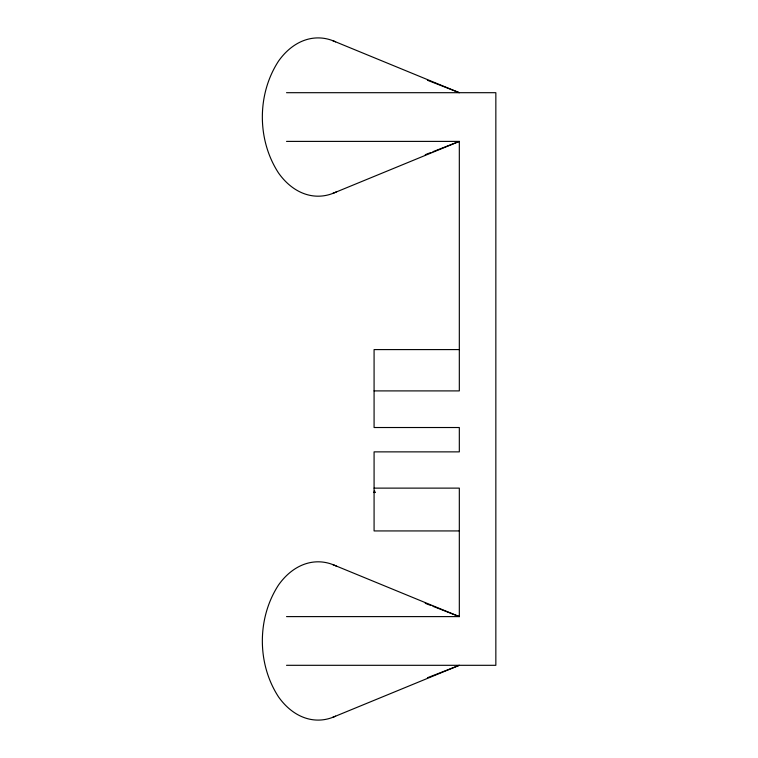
<?xml version="1.0" encoding="UTF-8"?>
<svg xmlns="http://www.w3.org/2000/svg" width="758" height="758" viewBox="0 0 758 758"><rect width="100%" height="100%" fill="white"/><g stroke="black" fill="none" stroke-linecap="round" stroke-linejoin="round"><path stroke-width="1.14" d="M332.601 193.498L459.32 141.395L459.32 390.901L374.082 390.901M332.601 717.4L459.32 665.306L427.446 677.747M425.238 154.698L430.743 152.557M432.941 151.695L459.32 141.395L286.524 141.395M374.082 492.51L375.257 492.463L374.082 492.349M286.524 92.694L495.846 92.694L495.846 665.306L286.524 665.306M459.32 349.59L374.082 349.59L374.082 427.521L459.32 427.521L459.32 451.872L374.082 451.872L374.082 530.932L459.32 530.932M374.082 488.124L459.32 488.124L459.32 616.605L286.524 616.605M374.082 491.212L375.002 491.26M427.446 80.253L459.32 92.694L332.601 40.6M425.247 603.302L430.743 605.443M432.941 606.305L459.32 616.605L332.601 564.502M335.595 716.139A79.145 55.969 -90 0 1 278.546 696.915C256.953 663.8 256.953 618.111 278.546 584.986A79.145 55.969 90 0 1 336.59 566.245M336.59 191.755A79.145 55.969 -90 0 1 278.546 173.013C256.953 139.889 256.953 94.2 278.546 61.085A79.145 55.969 90 0 1 335.595 41.861"/></g></svg>
